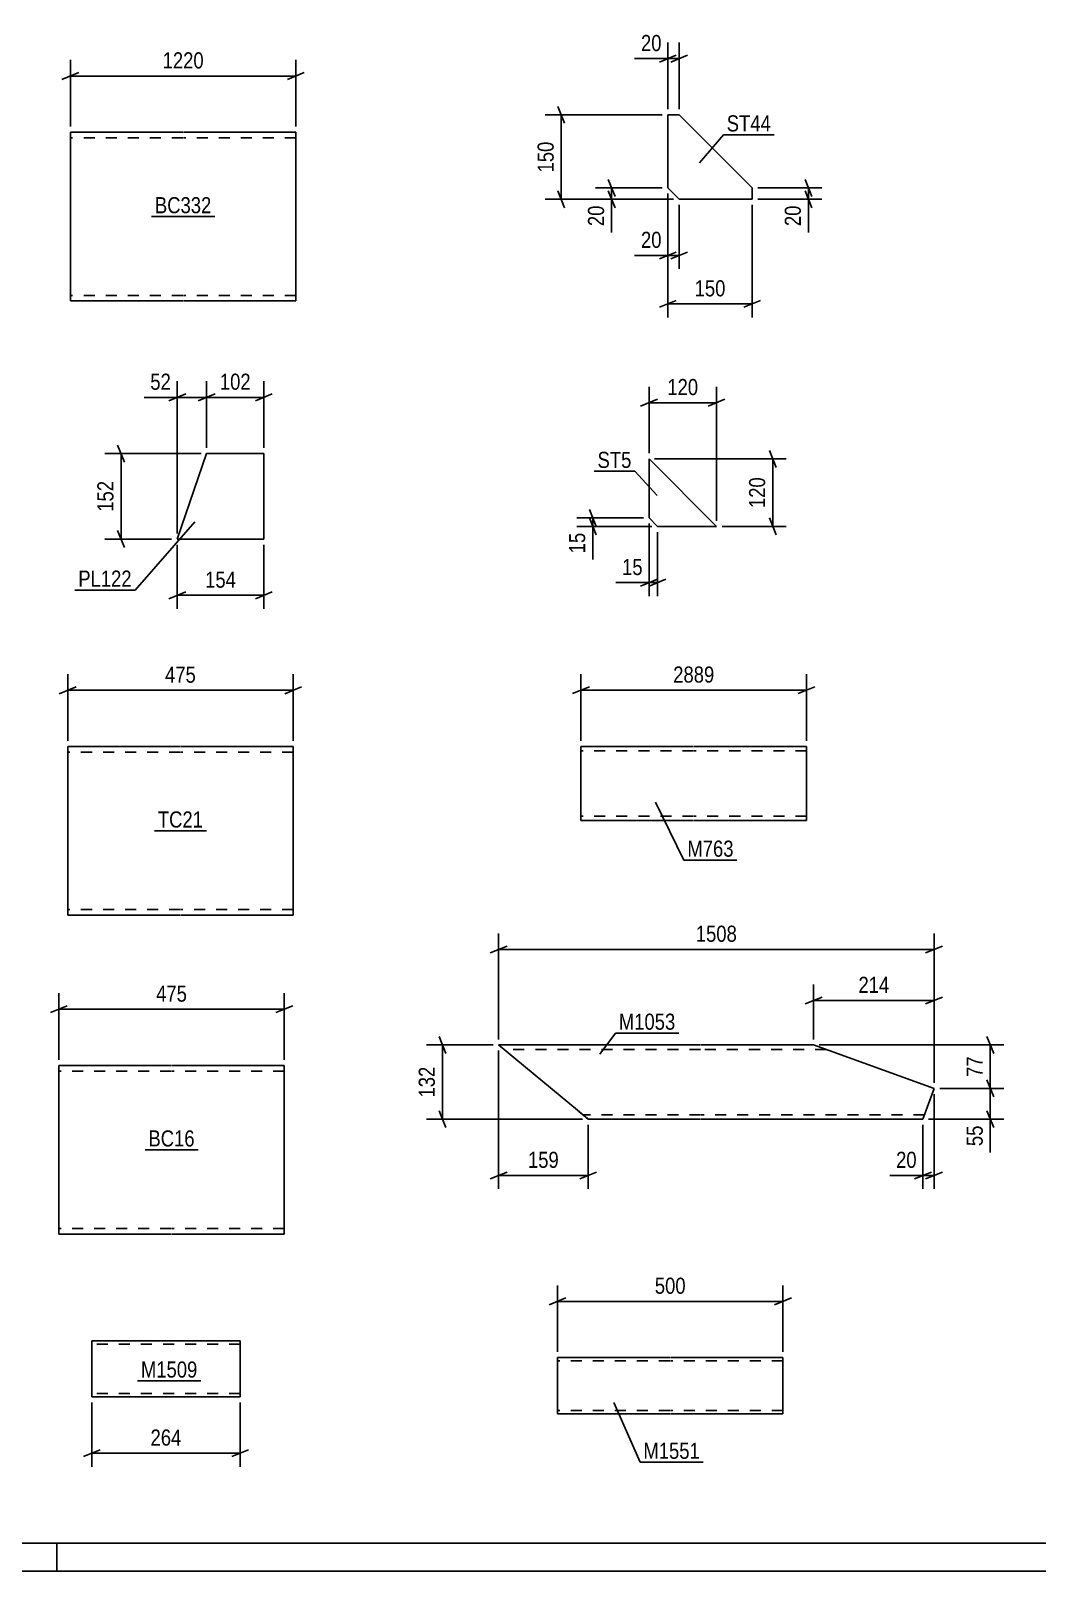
# Model space of a CAD drawing. Header units: millimetres. Extents: x 0 to 594, y 0 to 420.
# Drawn here: x 169.4 to 348.4, y 0 to 273.9 of the extents above; entities that cross this region are included whole.
import ezdxf

# ---------------------------------------------------------------- set-up
doc = ezdxf.new("R2010")
doc.units = ezdxf.units.MM
doc.linetypes.add('DXK_LINE_DOT2', pattern=[3.9198, 1.9599, -1.9599])
doc.styles.add('Arial Narrow', font='ARIALN.TTF', dxfattribs={"height": 0.2})

# ---------------------------------------------------------------- blocks, each defined once
blk = doc.blocks.new('Unknown-284936435-1134')
at = {"color": 5, "linetype": 'Continuous'}
for p, q in [((5, 5), (589, 5)), ((174, 0), (174, 5)), ((0, 0), (594, 0))]:
    blk.add_line(p, q, dxfattribs=at)
blk = doc.blocks.new('Part-284936435-7957 - 7956')
at = {"color": 2, "linetype": 'Continuous'}
for p, q in [((287.22, 146.66), (267.22, 146.66)), ((267.22, 135.06), (267.22, 146.66)), ((307.32, 146.66), (287.32, 146.66)), ((307.32, 146.66), (307.32, 133.46)), ((267.22, 135.06), (267.22, 133.46)), ((287.22, 133.46), (267.22, 133.46)), ((307.32, 133.46), (287.32, 133.46))]:
    blk.add_line(p, q, dxfattribs=at)
at = {"color": 7, "linetype": 'DXK_LINE_DOT2'}
for p, q in [((287.22, 145.86), (267.22, 145.86)), ((307.32, 145.86), (287.32, 145.86)), ((267.22, 133.58), (267.22, 135.06)), ((267.22, 134.26), (267.22, 134.32)), ((287.22, 134.26), (267.22, 134.26)), ((307.32, 134.26), (287.32, 134.26)), ((307.32, 134.26), (307.32, 134.32))]:
    blk.add_line(p, q, dxfattribs=at)
blk = doc.blocks.new('Part-284936435-7936 - 7935')
at = {"color": 2, "linetype": 'Continuous'}
for p, q in [((196.41, 255.87), (176.41, 255.87)), ((176.41, 227.87), (176.41, 255.87)), ((216.51, 255.87), (196.51, 255.87)), ((216.51, 255.87), (216.51, 225.87)), ((176.41, 227.87), (176.41, 225.87)), ((196.41, 225.87), (176.41, 225.87)), ((216.51, 225.87), (196.51, 225.87))]:
    blk.add_line(p, q, dxfattribs=at)
at = {"color": 7, "linetype": 'DXK_LINE_DOT2'}
for p, q in [((196.41, 254.87), (176.41, 254.87)), ((216.51, 254.87), (196.51, 254.87)), ((176.41, 226.02), (176.41, 227.87)), ((176.41, 226.87), (176.41, 226.94)), ((196.41, 226.87), (176.41, 226.87)), ((216.51, 226.87), (196.51, 226.87)), ((216.51, 226.87), (216.51, 226.94))]:
    blk.add_line(p, q, dxfattribs=at)
blk = doc.blocks.new('Part-284936435-8218 - 8217')
at = {"color": 2, "linetype": 'Continuous'}
for p, q in [((263.04, 37.98), (263.04, 36.78)), ((283.04, 37.98), (263.04, 37.98)), ((263.04, 28.72), (263.04, 36.78)), ((303.14, 37.98), (283.14, 37.98)), ((303.14, 37.89), (303.14, 37.98)), ((303.14, 37.89), (303.14, 36.78)), ((303.14, 36.78), (303.14, 27.98)), ((263.04, 28.07), (263.04, 28.72)), ((263.04, 27.98), (263.04, 28.07)), ((283.04, 27.98), (263.04, 27.98)), ((303.14, 27.98), (283.14, 27.98))]:
    blk.add_line(p, q, dxfattribs=at)
at = {"color": 7, "linetype": 'DXK_LINE_DOT2'}
for p, q in [((283.04, 37.38), (263.04, 37.38)), ((303.14, 37.38), (283.14, 37.38)), ((303.14, 36.78), (303.14, 37.63)), ((263.04, 28.72), (263.04, 28.33)), ((263.04, 28.58), (263.04, 28.63)), ((283.04, 28.58), (263.04, 28.58)), ((303.14, 28.58), (283.14, 28.58)), ((303.14, 28.58), (303.14, 28.63))]:
    blk.add_line(p, q, dxfattribs=at)
blk = doc.blocks.new('Part-284936435-8004 - 8003')
at = {"color": 2, "linetype": 'Continuous'}
for p, q in [((284.67, 258.96), (282.67, 258.96)), ((282.67, 258.96), (282.67, 245.96)), ((297.67, 245.96), (284.67, 258.96)), ((282.67, 245.96), (284.67, 243.96)), ((284.67, 243.96), (297.67, 243.96)), ((297.67, 243.96), (297.67, 245.96))]:
    blk.add_line(p, q, dxfattribs=at)
blk = doc.blocks.new('Part-284936435-8079 - 8078')
at = {"color": 2, "linetype": 'Continuous'}
for p, q in [((266.57, 81.97), (252.57, 93.57)), ((252.57, 93.57), (288.5, 93.57)), ((288.6, 93.57), (308.6, 93.57)), ((330.02, 85.85), (308.6, 93.57)), ((328.04, 80.37), (330.02, 85.85)), ((266.57, 81.97), (268.5, 80.37)), ((268.5, 80.37), (288.5, 80.37)), ((288.6, 80.37), (328.04, 80.37))]:
    blk.add_line(p, q, dxfattribs=at)
at = {"color": 7, "linetype": 'DXK_LINE_DOT2'}
for p, q in [((288.5, 92.77), (253.53, 92.77)), ((310.82, 92.77), (288.6, 92.77)), ((268.35, 80.5), (266.57, 81.97)), ((267.25, 81.41), (267.31, 81.36)), ((267.46, 81.23), (267.53, 81.17)), ((288.5, 81.17), (267.53, 81.17)), ((328.33, 81.17), (288.6, 81.17))]:
    blk.add_line(p, q, dxfattribs=at)
blk = doc.blocks.new('Part-284936435-8086 - 8085')
at = {"color": 2, "linetype": 'Continuous'}
for p, q in [((195.41, 183.53), (200.64, 198.73)), ((200.64, 198.73), (210.82, 198.73)), ((210.82, 198.73), (210.82, 183.53)), ((210.82, 183.53), (195.41, 183.53))]:
    blk.add_line(p, q, dxfattribs=at)
blk = doc.blocks.new('Part-284936435-8114 - 8113')
at = {"color": 2, "linetype": 'Continuous'}
for p, q in [((195.93, 146.64), (175.93, 146.64)), ((175.93, 116.64), (175.93, 146.64)), ((216.03, 146.64), (196.03, 146.64)), ((216.03, 146.64), (216.03, 146.06)), ((216.03, 146.06), (216.03, 144.64)), ((216.03, 144.64), (216.03, 118.64)), ((216.03, 116.64), (216.03, 118.64)), ((175.93, 116.64), (195.93, 116.64)), ((196.03, 116.64), (216.03, 116.64))]:
    blk.add_line(p, q, dxfattribs=at)
at = {"color": 7, "linetype": 'DXK_LINE_DOT2'}
for p, q in [((195.93, 145.64), (175.93, 145.64)), ((216.03, 145.64), (196.03, 145.64)), ((216.03, 146.06), (216.03, 145.64)), ((216.03, 144.64), (216.03, 145.41)), ((216.03, 117.72), (216.03, 118.64)), ((175.93, 117.64), (175.93, 117.72)), ((195.93, 117.64), (175.93, 117.64)), ((216.03, 117.64), (196.03, 117.64)), ((216.03, 117.64), (216.03, 117.72)), ((216.03, 117.64), (216.03, 117.72)), ((216.03, 116.79), (216.03, 116.64))]:
    blk.add_line(p, q, dxfattribs=at)
blk = doc.blocks.new('Part-284936435-8122 - 8121')
at = {"color": 2, "linetype": 'Continuous'}
for p, q in [((194.35, 89.92), (174.35, 89.92)), ((174.35, 59.92), (174.35, 89.92)), ((214.45, 89.92), (194.45, 89.92)), ((214.45, 89.92), (214.45, 89.34)), ((214.45, 89.34), (214.45, 87.92)), ((214.45, 87.92), (214.45, 61.92)), ((214.45, 59.92), (214.45, 61.92)), ((174.35, 59.92), (194.35, 59.92)), ((194.45, 59.92), (214.45, 59.92))]:
    blk.add_line(p, q, dxfattribs=at)
at = {"color": 7, "linetype": 'DXK_LINE_DOT2'}
for p, q in [((194.35, 88.92), (174.35, 88.92)), ((214.45, 88.92), (194.45, 88.92)), ((214.45, 89.34), (214.45, 88.92)), ((214.45, 87.92), (214.45, 88.69)), ((174.35, 60.92), (174.35, 61)), ((194.35, 60.92), (174.35, 60.92)), ((214.45, 60.92), (194.45, 60.92)), ((214.45, 61), (214.45, 61.92)), ((214.45, 60.92), (214.45, 61)), ((214.45, 60.92), (214.45, 61)), ((214.45, 60.07), (214.45, 59.92))]:
    blk.add_line(p, q, dxfattribs=at)
blk = doc.blocks.new('Part-284936435-8146 - 8145')
at = {"color": 2, "linetype": 'Continuous'}
for p, q in [((279.32, 197.78), (279.32, 187.28)), ((291.32, 185.78), (279.32, 197.78)), ((280.82, 185.78), (279.32, 187.28)), ((291.32, 185.78), (280.82, 185.78))]:
    blk.add_line(p, q, dxfattribs=at)
blk = doc.blocks.new('Part-284936435-8182 - 8181')
at = {"color": 2, "linetype": 'Continuous'}
for p, q in [((206.6, 40.98), (180.21, 40.98)), ((180.21, 40.98), (180.21, 31.08)), ((206.6, 40.98), (206.6, 30.98)), ((180.21, 31.08), (180.21, 30.98)), ((180.21, 30.98), (206.6, 30.98))]:
    blk.add_line(p, q, dxfattribs=at)
at = {"color": 7, "linetype": 'DXK_LINE_DOT2'}
for p, q in [((206.6, 40.38), (180.21, 40.38)), ((206.6, 40.89), (206.6, 40.98)), ((180.21, 31.58), (180.21, 31.63)), ((206.6, 31.58), (180.21, 31.58)), ((206.6, 31.58), (206.6, 31.63))]:
    blk.add_line(p, q, dxfattribs=at)
blk = doc.blocks.new('StraightDimension-284936435-8369 - 7956')
at = {"color": 7, "linetype": 'Continuous'}
for p, q in [((267.22, 147.66), (267.22, 159.51)), ((307.32, 147.66), (307.32, 159.51)), ((268.72, 157.26), (265.72, 156.06)), ((267.22, 156.66), (307.32, 156.66)), ((305.82, 156.06), (308.82, 157.26))]:
    blk.add_line(p, q, dxfattribs=at)
at = {"color": 0}
blk.add_wipeout([(291.53, 157.41), (291.53, 161.61), (283.02, 161.61), (283.02, 157.41)], dxfattribs=at)
at = {"color": 3, "style": 'Arial Narrow'}
blk.add_text('2889', height=2.863, dxfattribs=at).set_placement((283.62, 158.01))
blk = doc.blocks.new('StraightDimension-284936435-8297 - 7935')
at = {"color": 7, "linetype": 'Continuous'}
for p, q in [((176.41, 256.87), (176.41, 268.72)), ((216.51, 256.87), (216.51, 268.72)), ((177.91, 266.47), (174.91, 265.27)), ((176.41, 265.87), (216.51, 265.87)), ((215.01, 265.27), (218.01, 266.47))]:
    blk.add_line(p, q, dxfattribs=at)
at = {"color": 0}
blk.add_wipeout([(200.72, 266.62), (200.72, 270.82), (192.21, 270.82), (192.21, 266.62)], dxfattribs=at)
at = {"color": 3, "style": 'Arial Narrow'}
blk.add_text('1220', height=2.863, dxfattribs=at).set_placement((192.81, 267.22))
blk = doc.blocks.new('StraightDimension-284936435-8937 - 8217')
at = {"color": 7, "linetype": 'Continuous'}
for p, q in [((263.04, 38.98), (263.04, 50.83)), ((303.14, 38.98), (303.14, 50.83)), ((264.54, 48.58), (261.54, 47.38)), ((263.04, 47.98), (303.14, 47.98)), ((301.64, 47.38), (304.64, 48.58))]:
    blk.add_line(p, q, dxfattribs=at)
at = {"color": 0}
blk.add_wipeout([(286.44, 48.73), (286.44, 52.93), (279.75, 52.93), (279.75, 48.73)], dxfattribs=at)
at = {"color": 3, "style": 'Arial Narrow'}
blk.add_text('500', height=2.863, dxfattribs=at).set_placement((280.35, 49.33))
blk = doc.blocks.new('StraightDimension-284936435-8501 - 8003')
at = {"color": 7, "linetype": 'Continuous'}
for p, q in [((282.67, 244.96), (282.67, 222.94)), ((297.67, 242.96), (297.67, 222.94)), ((284.17, 225.94), (281.17, 224.74)), ((282.67, 225.34), (297.67, 225.34)), ((296.17, 224.74), (299.17, 225.94))]:
    blk.add_line(p, q, dxfattribs=at)
at = {"color": 0}
blk.add_wipeout([(293.51, 226.09), (293.51, 230.29), (286.83, 230.29), (286.83, 226.09)], dxfattribs=at)
at = {"color": 3, "style": 'Arial Narrow'}
blk.add_text('150', height=2.863, dxfattribs=at).set_placement((287.43, 226.69))
blk = doc.blocks.new('StraightDimension-284936435-8493 - 8003')
at = {"color": 7, "linetype": 'Continuous'}
for p, q in [((307.07, 247.46), (308.27, 244.46)), ((298.67, 245.96), (310.07, 245.96)), ((298.67, 243.96), (310.07, 243.96)), ((308.27, 242.46), (307.07, 245.46)), ((307.67, 243.96), (307.67, 245.96))]:
    blk.add_line(p, q, dxfattribs=at)
at = {"color": 0}
blk.add_wipeout([(306.92, 243.43), (302.72, 243.43), (302.72, 238.58), (306.92, 238.58)], dxfattribs=at)
at = {"color": 7, "linetype": 'Continuous'}
blk.add_line((307.67, 243.96), (307.67, 238.05), dxfattribs=at)
blk.add_line((307.67, 243.96), (307.67, 238.05), dxfattribs=at)
at = {"color": 3, "style": 'Arial Narrow'}
blk.add_text('20', height=2.863, rotation=90.0002, dxfattribs=at).set_placement((306.32, 239.18))
blk = doc.blocks.new('StraightDimension-284936435-8485 - 8003')
at = {"color": 7, "linetype": 'Continuous'}
for p, q in [((282.67, 244.96), (282.67, 231.56)), ((284.67, 242.96), (284.67, 231.56)), ((281.17, 233.36), (284.17, 234.56)), ((282.67, 233.96), (284.67, 233.96)), ((286.17, 234.56), (283.17, 233.36))]:
    blk.add_line(p, q, dxfattribs=at)
at = {"color": 0}
blk.add_wipeout([(282.14, 234.71), (282.14, 238.91), (277.29, 238.91), (277.29, 234.71)], dxfattribs=at)
at = {"color": 7, "linetype": 'Continuous'}
blk.add_line((282.67, 233.96), (276.76, 233.96), dxfattribs=at)
blk.add_line((282.67, 233.96), (276.76, 233.96), dxfattribs=at)
at = {"color": 3, "style": 'Arial Narrow'}
blk.add_text('20', height=2.863, dxfattribs=at).set_placement((277.89, 235.31))
blk = doc.blocks.new('StraightDimension-284936435-8505 - 8003')
at = {"color": 7, "linetype": 'Continuous'}
for p, q in [((264.31, 257.46), (263.11, 260.46)), ((281.67, 258.96), (260.86, 258.96)), ((263.71, 243.96), (263.71, 258.96)), ((283.67, 243.96), (260.86, 243.96)), ((263.11, 245.46), (264.31, 242.46))]:
    blk.add_line(p, q, dxfattribs=at)
at = {"color": 0}
blk.add_wipeout([(262.96, 254.8), (258.76, 254.8), (258.76, 248.12), (262.96, 248.12)], dxfattribs=at)
at = {"color": 3, "style": 'Arial Narrow'}
blk.add_text('150', height=2.863, rotation=90.0002, dxfattribs=at).set_placement((262.36, 248.72))
blk = doc.blocks.new('StraightDimension-284936435-8497 - 8003')
at = {"color": 7, "linetype": 'Continuous'}
for p, q in [((272.07, 247.46), (273.27, 244.46)), ((281.67, 245.96), (269.82, 245.96)), ((283.67, 243.96), (269.82, 243.96)), ((273.27, 242.46), (272.07, 245.46)), ((272.67, 243.96), (272.67, 245.96))]:
    blk.add_line(p, q, dxfattribs=at)
at = {"color": 0}
blk.add_wipeout([(271.92, 243.43), (267.72, 243.43), (267.72, 238.58), (271.92, 238.58)], dxfattribs=at)
at = {"color": 7, "linetype": 'Continuous'}
blk.add_line((272.67, 243.96), (272.67, 238.05), dxfattribs=at)
blk.add_line((272.67, 243.96), (272.67, 238.05), dxfattribs=at)
at = {"color": 3, "style": 'Arial Narrow'}
blk.add_text('20', height=2.863, rotation=90.0002, dxfattribs=at).set_placement((271.32, 239.18))
blk = doc.blocks.new('StraightDimension-284936435-8489 - 8003')
at = {"color": 7, "linetype": 'Continuous'}
for p, q in [((282.67, 259.96), (282.67, 271.81)), ((284.67, 259.96), (284.67, 271.81)), ((281.17, 268.36), (284.17, 269.56)), ((282.67, 268.96), (284.67, 268.96)), ((286.17, 269.56), (283.17, 268.36))]:
    blk.add_line(p, q, dxfattribs=at)
at = {"color": 0}
blk.add_wipeout([(282.14, 269.71), (282.14, 273.91), (277.29, 273.91), (277.29, 269.71)], dxfattribs=at)
at = {"color": 7, "linetype": 'Continuous'}
blk.add_line((282.67, 268.96), (276.76, 268.96), dxfattribs=at)
blk.add_line((282.67, 268.96), (276.76, 268.96), dxfattribs=at)
at = {"color": 3, "style": 'Arial Narrow'}
blk.add_text('20', height=2.863, dxfattribs=at).set_placement((277.89, 270.31))
blk = doc.blocks.new('StraightDimension-284936435-8637 - 8078')
at = {"color": 7, "linetype": 'Continuous'}
for p, q in [((308.6, 94.57), (308.6, 104.34)), ((330.02, 86.85), (330.02, 104.34)), ((310.1, 102.09), (307.1, 100.89)), ((308.6, 101.49), (330.02, 101.49)), ((328.52, 100.89), (331.52, 102.09))]:
    blk.add_line(p, q, dxfattribs=at)
at = {"color": 0}
blk.add_wipeout([(322.65, 102.24), (322.65, 106.44), (315.97, 106.44), (315.97, 102.24)], dxfattribs=at)
at = {"color": 3, "style": 'Arial Narrow'}
blk.add_text('214', height=2.863, dxfattribs=at).set_placement((316.57, 102.84))
blk = doc.blocks.new('StraightDimension-284936435-8629 - 8078')
at = {"color": 7, "linetype": 'Continuous'}
for p, q in [((330.02, 84.85), (330.02, 67.97)), ((328.04, 79.37), (328.04, 67.97)), ((326.54, 69.77), (329.54, 70.97)), ((328.04, 70.37), (330.02, 70.37)), ((331.52, 70.97), (328.52, 69.77))]:
    blk.add_line(p, q, dxfattribs=at)
at = {"color": 0}
blk.add_wipeout([(327.52, 71.12), (327.52, 75.32), (322.66, 75.32), (322.66, 71.12)], dxfattribs=at)
at = {"color": 7, "linetype": 'Continuous'}
blk.add_line((328.04, 70.37), (322.14, 70.37), dxfattribs=at)
blk.add_line((328.04, 70.37), (322.14, 70.37), dxfattribs=at)
at = {"color": 3, "style": 'Arial Narrow'}
blk.add_text('20', height=2.863, dxfattribs=at).set_placement((323.26, 71.72))
blk = doc.blocks.new('StraightDimension-284936435-8649 - 8078')
at = {"color": 7, "linetype": 'Continuous'}
for p, q in [((251.57, 93.57), (239.72, 93.57)), ((243.17, 92.07), (241.97, 95.07)), ((242.57, 80.37), (242.57, 93.57)), ((267.5, 80.37), (239.72, 80.37)), ((241.97, 81.87), (243.17, 78.87))]:
    blk.add_line(p, q, dxfattribs=at)
at = {"color": 0}
blk.add_wipeout([(241.82, 90.32), (237.62, 90.32), (237.62, 83.63), (241.82, 83.63)], dxfattribs=at)
at = {"color": 3, "style": 'Arial Narrow'}
blk.add_text('132', height=2.863, rotation=90.0002, dxfattribs=at).set_placement((241.22, 84.23))
blk = doc.blocks.new('StraightDimension-284936435-8641 - 8078')
at = {"color": 7, "linetype": 'Continuous'}
for p, q in [((309.6, 93.57), (342.42, 93.57)), ((339.42, 95.07), (340.62, 92.07)), ((340.02, 85.85), (340.02, 93.57)), ((331.02, 85.85), (342.42, 85.85)), ((340.62, 84.35), (339.42, 87.35))]:
    blk.add_line(p, q, dxfattribs=at)
at = {"color": 0}
blk.add_wipeout([(339.27, 92.14), (335.07, 92.14), (335.07, 87.28), (339.27, 87.28)], dxfattribs=at)
at = {"color": 3, "style": 'Arial Narrow'}
blk.add_text('77', height=2.863, rotation=90.0002, dxfattribs=at).set_placement((338.67, 87.88))
blk = doc.blocks.new('StraightDimension-284936435-8633 - 8078')
at = {"color": 7, "linetype": 'Continuous'}
for p, q in [((252.57, 92.57), (252.57, 67.97)), ((268.5, 79.37), (268.5, 67.97)), ((254.07, 70.97), (251.07, 69.77)), ((252.57, 70.37), (268.5, 70.37)), ((267, 69.77), (270, 70.97))]:
    blk.add_line(p, q, dxfattribs=at)
at = {"color": 0}
blk.add_wipeout([(263.88, 71.12), (263.88, 75.32), (257.19, 75.32), (257.19, 71.12)], dxfattribs=at)
at = {"color": 3, "style": 'Arial Narrow'}
blk.add_text('159', height=2.863, dxfattribs=at).set_placement((257.79, 71.72))
blk = doc.blocks.new('StraightDimension-284936435-8642 - 8078')
at = {"color": 7, "linetype": 'Continuous'}
for p, q in [((331.02, 85.85), (342.42, 85.85)), ((339.42, 87.35), (340.62, 84.35)), ((340.02, 80.37), (340.02, 85.85)), ((329.04, 80.37), (342.42, 80.37)), ((340.62, 78.87), (339.42, 81.87))]:
    blk.add_line(p, q, dxfattribs=at)
at = {"color": 0}
blk.add_wipeout([(339.27, 79.85), (335.07, 79.85), (335.07, 74.99), (339.27, 74.99)], dxfattribs=at)
at = {"color": 7, "linetype": 'Continuous'}
blk.add_line((340.02, 80.37), (340.02, 74.47), dxfattribs=at)
blk.add_line((340.02, 80.37), (340.02, 74.47), dxfattribs=at)
at = {"color": 3, "style": 'Arial Narrow'}
blk.add_text('55', height=2.863, rotation=90.0002, dxfattribs=at).set_placement((338.67, 75.59))
blk = doc.blocks.new('StraightDimension-284936435-8655 - 8078')
at = {"color": 7, "linetype": 'Continuous'}
for p, q in [((252.57, 94.57), (252.57, 113.42)), ((330.02, 86.85), (330.02, 113.42)), ((254.07, 111.17), (251.07, 109.97)), ((252.57, 110.57), (330.02, 110.57)), ((328.52, 109.97), (331.52, 111.17))]:
    blk.add_line(p, q, dxfattribs=at)
at = {"color": 0}
blk.add_wipeout([(295.55, 111.32), (295.55, 115.52), (287.04, 115.52), (287.04, 111.32)], dxfattribs=at)
at = {"color": 3, "style": 'Arial Narrow'}
blk.add_text('1508', height=2.863, dxfattribs=at).set_placement((287.64, 111.92))
blk = doc.blocks.new('StraightDimension-284936435-8664 - 8085')
at = {"color": 7, "linetype": 'Continuous'}
for p, q in [((200.64, 199.73), (200.64, 211.58)), ((210.82, 199.73), (210.82, 211.58)), ((199.14, 208.13), (202.14, 209.33)), ((200.64, 208.73), (210.82, 208.73)), ((212.32, 209.33), (209.32, 208.13))]:
    blk.add_line(p, q, dxfattribs=at)
at = {"color": 0}
blk.add_wipeout([(209.07, 209.48), (209.07, 213.68), (202.39, 213.68), (202.39, 209.48)], dxfattribs=at)
at = {"color": 3, "style": 'Arial Narrow'}
blk.add_text('102', height=2.863, dxfattribs=at).set_placement((202.99, 210.08))
blk = doc.blocks.new('StraightDimension-284936435-8670 - 8085')
at = {"color": 7, "linetype": 'Continuous'}
for p, q in [((195.41, 182.53), (195.41, 171.13)), ((210.82, 182.53), (210.82, 171.13)), ((196.91, 174.13), (193.91, 172.93)), ((195.41, 173.53), (210.82, 173.53)), ((209.32, 172.93), (212.32, 174.13))]:
    blk.add_line(p, q, dxfattribs=at)
at = {"color": 0}
blk.add_wipeout([(206.45, 174.28), (206.45, 178.48), (199.77, 178.48), (199.77, 174.28)], dxfattribs=at)
at = {"color": 3, "style": 'Arial Narrow'}
blk.add_text('154', height=2.863, dxfattribs=at).set_placement((200.37, 174.88))
blk = doc.blocks.new('StraightDimension-284936435-8660 - 8085')
at = {"color": 7, "linetype": 'Continuous'}
for p, q in [((186.01, 197.23), (184.81, 200.23)), ((199.64, 198.73), (182.56, 198.73)), ((185.41, 183.53), (185.41, 198.73)), ((194.41, 183.53), (182.56, 183.53)), ((184.81, 185.03), (186.01, 182.03))]:
    blk.add_line(p, q, dxfattribs=at)
at = {"color": 0}
blk.add_wipeout([(184.66, 194.47), (180.46, 194.47), (180.46, 187.79), (184.66, 187.79)], dxfattribs=at)
at = {"color": 3, "style": 'Arial Narrow'}
blk.add_text('152', height=2.863, rotation=90.0002, dxfattribs=at).set_placement((184.06, 188.39))
blk = doc.blocks.new('StraightDimension-284936435-8665 - 8085')
at = {"color": 7, "linetype": 'Continuous'}
for p, q in [((195.41, 184.53), (195.41, 211.58)), ((200.64, 199.73), (200.64, 211.58)), ((193.91, 208.13), (196.91, 209.33)), ((195.41, 208.73), (200.64, 208.73)), ((202.14, 209.33), (199.14, 208.13))]:
    blk.add_line(p, q, dxfattribs=at)
at = {"color": 0}
blk.add_wipeout([(194.88, 209.48), (194.88, 213.68), (190.02, 213.68), (190.02, 209.48)], dxfattribs=at)
at = {"color": 7, "linetype": 'Continuous'}
blk.add_line((195.41, 208.73), (189.5, 208.73), dxfattribs=at)
blk.add_line((195.41, 208.73), (189.5, 208.73), dxfattribs=at)
at = {"color": 3, "style": 'Arial Narrow'}
blk.add_text('52', height=2.863, dxfattribs=at).set_placement((190.62, 210.08))
blk = doc.blocks.new('StraightDimension-284936435-8715 - 8113')
at = {"color": 7, "linetype": 'Continuous'}
for p, q in [((175.93, 147.64), (175.93, 159.49)), ((216.03, 147.64), (216.03, 159.49)), ((177.43, 157.24), (174.43, 156.04)), ((175.93, 156.64), (216.03, 156.64)), ((214.53, 156.04), (217.53, 157.24))]:
    blk.add_line(p, q, dxfattribs=at)
at = {"color": 0}
blk.add_wipeout([(199.32, 157.39), (199.32, 161.59), (192.64, 161.59), (192.64, 157.39)], dxfattribs=at)
at = {"color": 3, "style": 'Arial Narrow'}
blk.add_text('475', height=2.863, dxfattribs=at).set_placement((193.24, 157.99))
blk = doc.blocks.new('StraightDimension-284936435-8719 - 8121')
at = {"color": 7, "linetype": 'Continuous'}
for p, q in [((174.35, 90.92), (174.35, 102.77)), ((214.45, 90.92), (214.45, 102.77)), ((175.85, 100.52), (172.85, 99.32)), ((174.35, 99.92), (214.45, 99.92)), ((212.95, 99.32), (215.95, 100.52))]:
    blk.add_line(p, q, dxfattribs=at)
at = {"color": 0}
blk.add_wipeout([(197.74, 100.67), (197.74, 104.87), (191.06, 104.87), (191.06, 100.67)], dxfattribs=at)
at = {"color": 3, "style": 'Arial Narrow'}
blk.add_text('475', height=2.863, dxfattribs=at).set_placement((191.66, 101.27))
blk = doc.blocks.new('StraightDimension-284936435-8807 - 8145')
at = {"color": 7, "linetype": 'Continuous'}
for p, q in [((278.32, 187.28), (266.47, 187.28)), ((268.72, 188.78), (269.92, 185.78)), ((269.92, 184.28), (268.72, 187.28)), ((269.32, 185.78), (269.32, 187.28)), ((279.82, 185.78), (266.47, 185.78))]:
    blk.add_line(p, q, dxfattribs=at)
at = {"color": 0}
blk.add_wipeout([(268.57, 185.26), (264.37, 185.26), (264.37, 180.4), (268.57, 180.4)], dxfattribs=at)
at = {"color": 7, "linetype": 'Continuous'}
blk.add_line((269.32, 185.78), (269.32, 179.88), dxfattribs=at)
blk.add_line((269.32, 185.78), (269.32, 179.88), dxfattribs=at)
at = {"color": 3, "style": 'Arial Narrow'}
blk.add_text('15', height=2.863, rotation=90.0002, dxfattribs=at).set_placement((267.97, 181))
blk = doc.blocks.new('StraightDimension-284936435-8799 - 8145')
at = {"color": 7, "linetype": 'Continuous'}
for p, q in [((279.32, 186.28), (279.32, 173.38)), ((280.82, 184.78), (280.82, 173.38)), ((277.82, 175.18), (280.82, 176.38)), ((282.32, 176.38), (279.32, 175.18)), ((279.32, 175.78), (280.82, 175.78))]:
    blk.add_line(p, q, dxfattribs=at)
at = {"color": 0}
blk.add_wipeout([(278.79, 176.53), (278.79, 180.73), (273.93, 180.73), (273.93, 176.53)], dxfattribs=at)
at = {"color": 7, "linetype": 'Continuous'}
blk.add_line((279.32, 175.78), (273.41, 175.78), dxfattribs=at)
blk.add_line((279.32, 175.78), (273.41, 175.78), dxfattribs=at)
at = {"color": 3, "style": 'Arial Narrow'}
blk.add_text('15', height=2.863, dxfattribs=at).set_placement((274.53, 177.13))
blk = doc.blocks.new('StraightDimension-284936435-8811 - 8145')
at = {"color": 7, "linetype": 'Continuous'}
for p, q in [((280.32, 197.78), (303.72, 197.78)), ((300.72, 199.28), (301.92, 196.28)), ((301.32, 185.78), (301.32, 197.78)), ((301.92, 184.28), (300.72, 187.28)), ((292.32, 185.78), (303.72, 185.78))]:
    blk.add_line(p, q, dxfattribs=at)
at = {"color": 0}
blk.add_wipeout([(300.57, 195.13), (296.37, 195.13), (296.37, 188.44), (300.57, 188.44)], dxfattribs=at)
at = {"color": 3, "style": 'Arial Narrow'}
blk.add_text('120', height=2.863, rotation=90.0002, dxfattribs=at).set_placement((299.97, 189.04))
blk = doc.blocks.new('StraightDimension-284936435-8803 - 8145')
at = {"color": 7, "linetype": 'Continuous'}
for p, q in [((277.82, 207.18), (280.82, 208.38)), ((279.32, 198.78), (279.32, 210.63)), ((292.82, 208.38), (289.82, 207.18)), ((291.32, 186.78), (291.32, 210.63)), ((279.32, 207.78), (291.32, 207.78))]:
    blk.add_line(p, q, dxfattribs=at)
at = {"color": 0}
blk.add_wipeout([(288.66, 208.53), (288.66, 212.73), (281.97, 212.73), (281.97, 208.53)], dxfattribs=at)
at = {"color": 3, "style": 'Arial Narrow'}
blk.add_text('120', height=2.863, dxfattribs=at).set_placement((282.57, 209.13))
blk = doc.blocks.new('StraightDimension-284936435-8893 - 8181')
at = {"color": 7, "linetype": 'Continuous'}
for p, q in [((180.21, 29.98), (180.21, 18.58)), ((206.6, 29.98), (206.6, 18.58)), ((181.71, 21.58), (178.71, 20.38)), ((180.21, 20.98), (206.6, 20.98)), ((205.1, 20.38), (208.1, 21.58))]:
    blk.add_line(p, q, dxfattribs=at)
at = {"color": 0}
blk.add_wipeout([(196.74, 21.73), (196.74, 25.93), (190.06, 25.93), (190.06, 21.73)], dxfattribs=at)
at = {"color": 3, "style": 'Arial Narrow'}
blk.add_text('264', height=2.863, dxfattribs=at).set_placement((190.66, 22.33))
blk = doc.blocks.new('Mark-284936435-8980 - 7956')
at = {"color": 0}
blk.add_wipeout([(294.36, 127.05), (294.36, 130.05), (286.14, 130.05), (286.14, 127.05)], dxfattribs=at)
blk.add_wipeout([(294.36, 127.05), (294.36, 130.05), (286.14, 130.05), (286.14, 127.05)], dxfattribs=at)
at = {"color": 30, "linetype": 'Continuous'}
for p, q in [((280.49, 136.74), (285.54, 126.45)), ((285.54, 126.45), (294.96, 126.45))]:
    blk.add_line(p, q, dxfattribs=at)
at = {"color": 3, "style": 'Arial Narrow'}
blk.add_text('M763', height=2.863, dxfattribs=at).set_placement((286.14, 127.05))
blk = doc.blocks.new('Mark-284936435-8971 - 7935')
at = {"color": 0}
blk.add_wipeout([(201.49, 241.47), (201.49, 244.47), (191.44, 244.47), (191.44, 241.47)], dxfattribs=at)
blk.add_wipeout([(201.49, 241.47), (201.49, 244.47), (191.44, 244.47), (191.44, 241.47)], dxfattribs=at)
at = {"color": 30, "linetype": 'Continuous'}
blk.add_line((190.84, 240.87), (202.09, 240.87), dxfattribs=at)
at = {"color": 3, "style": 'Arial Narrow'}
blk.add_text('BC332', height=2.863, dxfattribs=at).set_placement((191.44, 241.47))
blk = doc.blocks.new('Mark-284936435-9108 - 8217')
at = {"color": 0}
blk.add_wipeout([(288.37, 19.98), (288.37, 22.98), (278.32, 22.98), (278.32, 19.98)], dxfattribs=at)
blk.add_wipeout([(288.37, 19.98), (288.37, 22.98), (278.32, 22.98), (278.32, 19.98)], dxfattribs=at)
at = {"color": 30, "linetype": 'Continuous'}
for p, q in [((273.07, 30.01), (277.72, 19.38)), ((277.72, 19.38), (288.97, 19.38))]:
    blk.add_line(p, q, dxfattribs=at)
at = {"color": 3, "style": 'Arial Narrow'}
blk.add_text('M1551', height=2.863, dxfattribs=at).set_placement((278.32, 19.98))
blk = doc.blocks.new('Mark-284936435-9011 - 8003')
at = {"color": 0}
blk.add_wipeout([(301, 256.02), (301, 259.02), (293.14, 259.02), (293.14, 256.02)], dxfattribs=at)
blk.add_wipeout([(301, 256.02), (301, 259.02), (293.14, 259.02), (293.14, 256.02)], dxfattribs=at)
at = {"color": 30, "linetype": 'Continuous'}
for p, q in [((288.3, 250.45), (292.54, 255.42)), ((292.54, 255.42), (301.6, 255.42))]:
    blk.add_line(p, q, dxfattribs=at)
at = {"color": 3, "style": 'Arial Narrow'}
blk.add_text('ST44', height=2.863, dxfattribs=at).set_placement((293.14, 256.02))
blk = doc.blocks.new('Mark-284936435-9049 - 8078')
at = {"color": 0}
blk.add_wipeout([(284, 96.28), (284, 99.28), (273.95, 99.28), (273.95, 96.28)], dxfattribs=at)
blk.add_wipeout([(284, 96.28), (284, 99.28), (273.95, 99.28), (273.95, 96.28)], dxfattribs=at)
at = {"color": 30, "linetype": 'Continuous'}
for p, q in [((270.56, 91.96), (273.35, 95.68)), ((273.35, 95.68), (284.6, 95.68))]:
    blk.add_line(p, q, dxfattribs=at)
at = {"color": 3, "style": 'Arial Narrow'}
blk.add_text('M1053', height=2.863, dxfattribs=at).set_placement((273.95, 96.28))
blk = doc.blocks.new('Mark-284936435-9052 - 8085')
at = {"color": 0}
blk.add_wipeout([(187.31, 175.07), (187.31, 178.07), (177.81, 178.07), (177.81, 175.07)], dxfattribs=at)
blk.add_wipeout([(187.31, 175.07), (187.31, 178.07), (177.81, 178.07), (177.81, 175.07)], dxfattribs=at)
at = {"color": 30, "linetype": 'Continuous'}
for p in [(198.52, 186.6), (177.21, 174.47)]:
    blk.add_line(p, (187.91, 174.47), dxfattribs=at)
at = {"color": 3, "style": 'Arial Narrow'}
blk.add_text('PL122', height=2.863, dxfattribs=at).set_placement((177.81, 175.07))
blk = doc.blocks.new('Mark-284936435-9064 - 8113')
at = {"color": 0}
blk.add_wipeout([(200, 132.24), (200, 135.24), (191.96, 135.24), (191.96, 132.24)], dxfattribs=at)
blk.add_wipeout([(200, 132.24), (200, 135.24), (191.96, 135.24), (191.96, 132.24)], dxfattribs=at)
at = {"color": 30, "linetype": 'Continuous'}
blk.add_line((191.36, 131.64), (200.6, 131.64), dxfattribs=at)
at = {"color": 3, "style": 'Arial Narrow'}
blk.add_text('TC21', height=2.863, dxfattribs=at).set_placement((191.96, 132.24))
blk = doc.blocks.new('Mark-284936435-9070 - 8121')
at = {"color": 0}
blk.add_wipeout([(198.51, 75.52), (198.51, 78.52), (190.29, 78.52), (190.29, 75.52)], dxfattribs=at)
blk.add_wipeout([(198.51, 75.52), (198.51, 78.52), (190.29, 78.52), (190.29, 75.52)], dxfattribs=at)
at = {"color": 30, "linetype": 'Continuous'}
blk.add_line((189.69, 74.92), (199.11, 74.92), dxfattribs=at)
at = {"color": 3, "style": 'Arial Narrow'}
blk.add_text('BC16', height=2.863, dxfattribs=at).set_placement((190.29, 75.52))
blk = doc.blocks.new('Mark-284936435-9084 - 8145')
at = {"color": 0}
blk.add_wipeout([(276.19, 196.18), (276.19, 199.18), (270.16, 199.18), (270.16, 196.18)], dxfattribs=at)
blk.add_wipeout([(276.19, 196.18), (276.19, 199.18), (270.16, 199.18), (270.16, 196.18)], dxfattribs=at)
at = {"color": 30, "linetype": 'Continuous'}
for p in [(269.56, 195.58), (280.77, 191.28)]:
    blk.add_line(p, (276.79, 195.58), dxfattribs=at)
at = {"color": 3, "style": 'Arial Narrow'}
blk.add_text('ST5', height=2.863, dxfattribs=at).set_placement((270.16, 196.18))
blk = doc.blocks.new('Mark-284936435-9093 - 8181')
at = {"color": 0}
blk.add_wipeout([(199.01, 34.43), (199.01, 37.43), (188.95, 37.43), (188.95, 34.43)], dxfattribs=at)
blk.add_wipeout([(199.01, 34.43), (199.01, 37.43), (188.95, 37.43), (188.95, 34.43)], dxfattribs=at)
at = {"color": 30, "linetype": 'Continuous'}
blk.add_line((188.35, 33.83), (199.61, 33.83), dxfattribs=at)
at = {"color": 3, "style": 'Arial Narrow'}
blk.add_text('M1509', height=2.863, dxfattribs=at).set_placement((188.95, 34.43))

msp = doc.modelspace()

# ---------------------------------------------------------------- block references
for name in ['Unknown-284936435-1134', 'Part-284936435-8004 - 8003', 'Part-284936435-7936 - 7935', 'Part-284936435-8086 - 8085', 'Part-284936435-8146 - 8145', 'Part-284936435-8114 - 8113', 'Part-284936435-7957 - 7956', 'Part-284936435-8079 - 8078', 'Part-284936435-8122 - 8121', 'Part-284936435-8182 - 8181', 'Part-284936435-8218 - 8217']:
    msp.add_blockref(name, (0, 0))

# ---------------------------------------------------------------- next in the draw order: block references
for name in ['StraightDimension-284936435-8297 - 7935', 'Mark-284936435-9011 - 8003', 'Mark-284936435-8971 - 7935', 'StraightDimension-284936435-8501 - 8003', 'StraightDimension-284936435-8664 - 8085', 'StraightDimension-284936435-8807 - 8145', 'StraightDimension-284936435-8670 - 8085', 'StraightDimension-284936435-8369 - 7956', 'StraightDimension-284936435-8715 - 8113', 'Mark-284936435-9064 - 8113', 'Mark-284936435-8980 - 7956', 'StraightDimension-284936435-8719 - 8121', 'StraightDimension-284936435-8637 - 8078', 'StraightDimension-284936435-8649 - 8078', 'StraightDimension-284936435-8629 - 8078', 'Mark-284936435-9070 - 8121', 'StraightDimension-284936435-8937 - 8217', 'Mark-284936435-9093 - 8181', 'StraightDimension-284936435-8893 - 8181', 'Mark-284936435-9108 - 8217']:
    msp.add_blockref(name, (0, 0))

# ---------------------------------------------------------------- next in the draw order: block references
for name in ['StraightDimension-284936435-8493 - 8003', 'StraightDimension-284936435-8485 - 8003', 'StraightDimension-284936435-8660 - 8085', 'StraightDimension-284936435-8799 - 8145', 'StraightDimension-284936435-8641 - 8078', 'StraightDimension-284936435-8633 - 8078']:
    msp.add_blockref(name, (0, 0))

# ---------------------------------------------------------------- next in the draw order: block references
for name in ['StraightDimension-284936435-8505 - 8003', 'StraightDimension-284936435-8665 - 8085', 'StraightDimension-284936435-8811 - 8145', 'StraightDimension-284936435-8642 - 8078']:
    msp.add_blockref(name, (0, 0))

# ---------------------------------------------------------------- next in the draw order: block references
for name in ['StraightDimension-284936435-8489 - 8003', 'StraightDimension-284936435-8497 - 8003', 'StraightDimension-284936435-8803 - 8145', 'Mark-284936435-9052 - 8085', 'StraightDimension-284936435-8655 - 8078']:
    msp.add_blockref(name, (0, 0))

# ---------------------------------------------------------------- next in the draw order: block references
for name in ['Mark-284936435-9084 - 8145', 'Mark-284936435-9049 - 8078']:
    msp.add_blockref(name, (0, 0))

doc.saveas('drawing.dxf')
